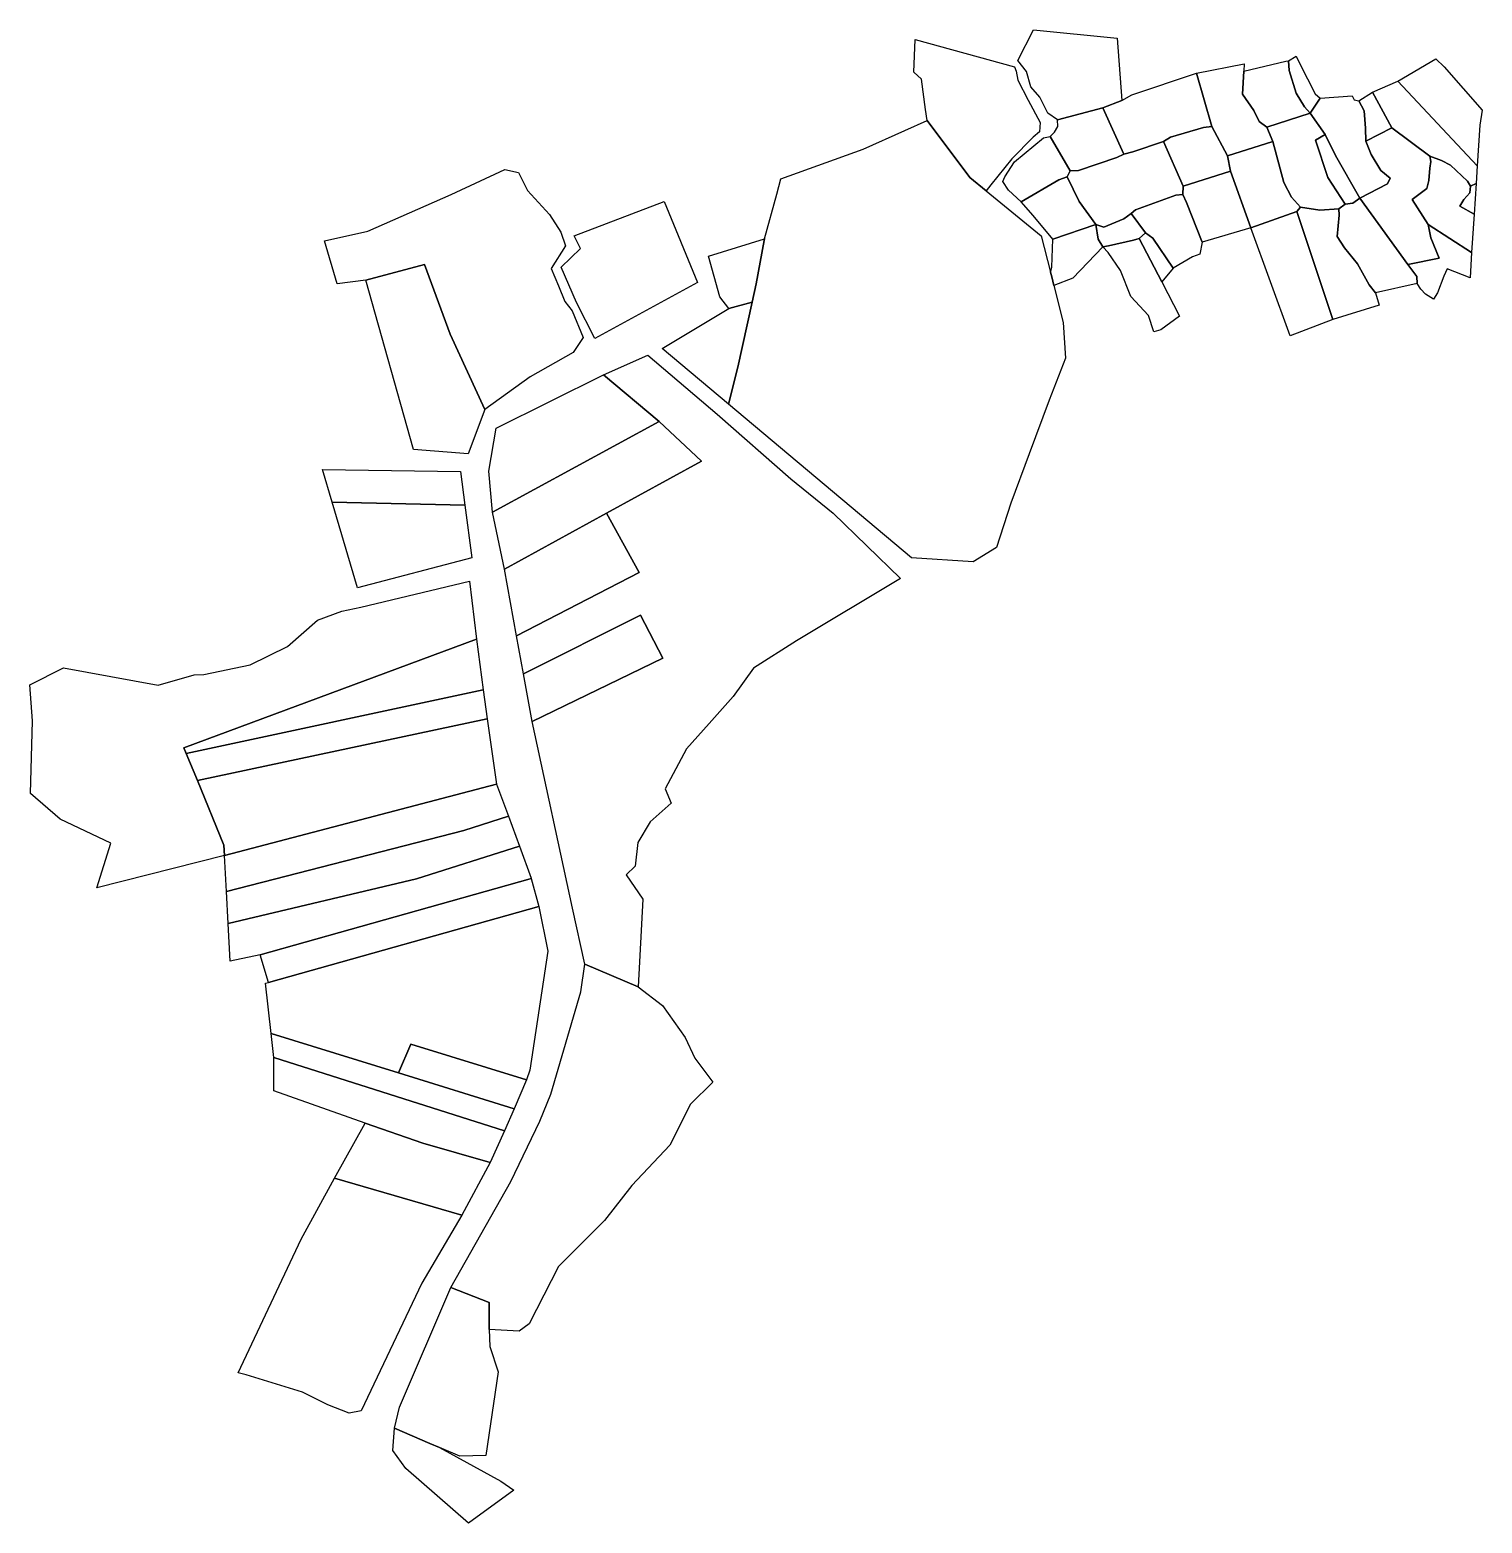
# Model space of a CAD drawing. Extents: x 551165 to 551465, y 1839244 to 1839553.
import ezdxf

# ---------------------------------------------------------------- set-up
doc = ezdxf.new("R2010")
doc.units = 0
doc.layers.add('Level 30', color=7, linetype='Continuous')

msp = doc.modelspace()

# ---------------------------------------------------------------- linework, layer by layer
at = {"layer": 'Level 30'}
for points in [[(551390.87, 1839538.28), (551386.95, 1839536.76), (551377.57, 1839534.32), (551375.57, 1839535.71), (551373.94, 1839538.97), (551372.08, 1839541.13), (551371.15, 1839544.26), (551369.41, 1839546.54), (551372.6, 1839552.89), (551389.87, 1839551.2)], [(551350.68, 1839534.14), (551350.33, 1839536.47), (551349.51, 1839542.69), (551347.93, 1839544.18), (551348.21, 1839550.92), (551368.72, 1839545.25), (551369.06, 1839544.35), (551369.38, 1839542.53), (551371.49, 1839538.36), (551374, 1839533.75), (551373.85, 1839531.82), (551372.58, 1839530.73), (551368.13, 1839526.24), (551363.8, 1839520.85), (551362.8521, 1839519.6427), (551359.48, 1839522.41)], [(551425.31, 1839546.5), (551425.42, 1839544.5), (551426.84, 1839539.81), (551428.61, 1839537.01), (551429.72, 1839535.68), (551420.79, 1839532.77), (551419.22, 1839533.99), (551418.1, 1839536.22), (551415.8, 1839539.59), (551416.06, 1839544.39), (551424.72, 1839546.43)], [(551425.31, 1839546.5), (551426.89, 1839547.44), (551427.59, 1839545.9), (551430.76, 1839539.66), (551431.83, 1839538.79), (551429.72, 1839535.68), (551428.61, 1839537.01), (551426.84, 1839539.81), (551425.42, 1839544.5)], [(551447.84, 1839542.32), (551455.68, 1839546.91), (551457.42, 1839545.23), (551465.26, 1839536.32), (551465.2624, 1839536.3173), (551464.77, 1839533.21), (551464.2355, 1839524.8048)], [(551400.91, 1839530.72), (551399.49, 1839529.86), (551393.16, 1839527.69), (551391.26, 1839527.2), (551386.95, 1839536.76), (551390.87, 1839538.28), (551392.92, 1839539.5), (551406.31, 1839543.96), (551409.43, 1839532.9), (551407.73, 1839532.74)], [(551422.02, 1839529.84), (551412.69, 1839526.85), (551409.43, 1839532.9), (551406.31, 1839543.96), (551416.11, 1839545.84), (551416.06, 1839544.39), (551415.8, 1839539.59), (551418.1, 1839536.22), (551419.22, 1839533.99), (551420.79, 1839532.77)], [(551464.2355, 1839524.8048), (551464.0019, 1839521.1309), (551464, 1839521.13), (551462.88, 1839520.58), (551462.25, 1839521.63), (551458.7, 1839524.96), (551456.89, 1839525.87), (551454.44, 1839526.8), (551446.65, 1839532.63), (551442.6, 1839540), (551447.84, 1839542.32)], [(551441.23, 1839529.91), (551442.38, 1839527.12), (551444.36, 1839523.85), (551446.29, 1839522.22), (551445.69, 1839521.09), (551439.99, 1839518.11), (551434.99, 1839526.94), (551432.84, 1839531.27), (551429.72, 1839535.68), (551431.83, 1839538.79), (551438.44, 1839539.29), (551438.83, 1839538.46), (551439.79, 1839538.21), (551440.91, 1839536.18), (551441.19, 1839532.6)], [(551442.6, 1839540), (551446.65, 1839532.63), (551441.23, 1839529.91), (551441.19, 1839532.6), (551440.91, 1839536.18), (551439.79, 1839538.21)], [(551376.8433, 1839500.0513), (551378.74, 1839492.4), (551379.26, 1839485.08), (551375.88, 1839476.38), (551371.73, 1839465.29), (551367.94, 1839455.11), (551365, 1839445.93), (551360.14, 1839443.01), (551347.39, 1839443.82), (551309.61, 1839475.55), (551311.55, 1839483.22), (551314.5206, 1839496.6502), (551315.35, 1839500.4), (551316.98, 1839509.35), (551317.075, 1839509.6985), (551319.5964, 1839518.9484), (551320.45, 1839522.08), (551337.41, 1839528.22), (551346.07, 1839532.11), (551350.68, 1839534.14), (551359.48, 1839522.41), (551362.8521, 1839519.6427), (551374.2, 1839510.33), (551376.1482, 1839502.813), (551376.39, 1839501.88)], [(551386.95, 1839536.76), (551391.26, 1839527.2), (551389.8, 1839526.52), (551381.88, 1839523.83), (551380.17, 1839523.77), (551376.06, 1839530.88), (551376.97, 1839531.76), (551377.67, 1839532.9), (551377.57, 1839534.32)], [(551432.84, 1839531.27), (551430.83, 1839530.11), (551433.41, 1839522.36), (551436.97, 1839516.86), (551435.64, 1839515.91), (551431.77, 1839515.61), (551427.78, 1839516.24), (551425.93, 1839518.34), (551424.3, 1839521.33), (551422.02, 1839529.84), (551420.79, 1839532.77), (551429.72, 1839535.68)], [(551412.69, 1839526.85), (551413.3, 1839523.72), (551403.52, 1839520.63), (551399.49, 1839529.86), (551400.91, 1839530.72), (551407.73, 1839532.74), (551409.43, 1839532.9)], [(551432.84, 1839531.27), (551434.99, 1839526.94), (551439.99, 1839518.11), (551438.59, 1839517.06), (551436.97, 1839516.86), (551433.41, 1839522.36), (551430.83, 1839530.11)], [(551456.4, 1839505.75), (551449.89, 1839504.42), (551439.99, 1839518.11), (551445.69, 1839521.09), (551446.29, 1839522.22), (551444.36, 1839523.85), (551442.38, 1839527.12), (551441.23, 1839529.91), (551446.65, 1839532.63), (551454.44, 1839526.8), (551454.68, 1839525.67), (551454.46, 1839524.34), (551454.25, 1839521.76), (551453.84, 1839520.1), (551450.81, 1839517.85), (551454.1, 1839512.7), (551454.65, 1839509.94)], [(551376.06, 1839530.88), (551380.17, 1839523.77), (551379.55, 1839522.5), (551377.84, 1839521.91), (551370.06, 1839517.34), (551367.44, 1839519.78), (551366.29, 1839521.53), (551366.68, 1839522.54), (551368.67, 1839525.62), (551374.65, 1839530.59)], [(551399.49, 1839529.86), (551403.52, 1839520.63), (551403.43, 1839518.9), (551401.98, 1839518.73), (551393.68, 1839515.74), (551392.78, 1839514.92), (551391.25, 1839513.85), (551387.16, 1839512.12), (551385.48, 1839512.66), (551382.04, 1839517.44), (551379.55, 1839522.5), (551380.17, 1839523.77), (551381.88, 1839523.83), (551389.8, 1839526.52), (551391.26, 1839527.2), (551393.16, 1839527.69)], [(551422.02, 1839529.84), (551424.3, 1839521.33), (551425.93, 1839518.34), (551427.78, 1839516.24), (551427.01, 1839515.36), (551417.5, 1839511.99), (551413.3, 1839523.72), (551412.69, 1839526.85)], [(551462.88, 1839520.58), (551462.73, 1839519.24), (551461.47, 1839517.85), (551460.69, 1839516.44), (551463.6, 1839514.84), (551463.6018, 1839514.839), (551463.0965, 1839506.8922), (551454.1, 1839512.7), (551450.81, 1839517.85), (551453.84, 1839520.1), (551454.25, 1839521.76), (551454.46, 1839524.34), (551454.68, 1839525.67), (551454.44, 1839526.8), (551456.89, 1839525.87), (551458.7, 1839524.96), (551462.25, 1839521.63)], [(551234.76, 1839501.19), (551228.8, 1839500.44), (551226.2, 1839509.3), (551235.18, 1839511.31), (551252.39, 1839518.86), (551263.43, 1839524.02), (551266.24, 1839523.43), (551268.11, 1839519.72), (551272.65, 1839514.77), (551274.99, 1839511.12), (551275.94, 1839508.26), (551272.99, 1839503.62), (551274.5, 1839500), (551275.86, 1839496.75), (551277.38, 1839494.87), (551279.59, 1839489.3), (551277.57, 1839486.25), (551268.64, 1839481.19), (551259.34, 1839474.46), (551252.14, 1839489.99), (551246.86, 1839504.4)], [(551379.55, 1839522.5), (551382.04, 1839517.44), (551385.48, 1839512.66), (551376.58, 1839509.62), (551372.53, 1839514.57), (551370.06, 1839517.34), (551377.84, 1839521.91)], [(551417.5, 1839511.99), (551407.46, 1839509), (551404.24, 1839517.21), (551403.43, 1839518.9), (551403.52, 1839520.63), (551413.3, 1839523.72)], [(551403.43, 1839518.9), (551404.24, 1839517.21), (551407.46, 1839509), (551406.95, 1839506.57), (551405.43, 1839506.01), (551401.46, 1839503.69), (551397.26, 1839509.85), (551395.75, 1839510.97), (551392.78, 1839514.92), (551393.68, 1839515.74), (551401.98, 1839518.73)], [(551462.88, 1839520.58), (551464, 1839521.13), (551464.0019, 1839521.1309), (551463.6018, 1839514.839), (551463.6, 1839514.84), (551460.69, 1839516.44), (551461.47, 1839517.85), (551462.73, 1839519.24)], [(551303.22, 1839500.69), (551282.01, 1839489.14), (551278.24, 1839496.53), (551275.07, 1839503.85), (551279.07, 1839507.73), (551277.79, 1839510.32), (551296.34, 1839517.44)], [(551443.23, 1839498.59), (551443.97, 1839495.99), (551434.45, 1839493.02), (551427.01, 1839515.36), (551427.78, 1839516.24), (551431.77, 1839515.61), (551435.64, 1839515.91), (551435.75, 1839514.58), (551435.31, 1839510.22), (551436.81, 1839507.87), (551439.52, 1839504.55), (551441.97, 1839500.19)], [(551449.89, 1839504.42), (551451.75, 1839501.93), (551451.86, 1839500.51), (551443.23, 1839498.59), (551441.97, 1839500.19), (551439.52, 1839504.55), (551436.81, 1839507.87), (551435.31, 1839510.22), (551435.75, 1839514.58), (551435.64, 1839515.91), (551436.97, 1839516.86), (551438.59, 1839517.06), (551439.99, 1839518.11)], [(551399.14, 1839500.85), (551402.79, 1839493.72), (551398.92, 1839490.95), (551397.44, 1839490.49), (551396.35, 1839493.91), (551392.71, 1839497.8), (551390.61, 1839503.16), (551388.01, 1839506.87), (551386.95, 1839508.07), (551380.76, 1839501.57), (551376.8433, 1839500.0513), (551376.39, 1839501.88), (551376.1482, 1839502.813), (551376.15, 1839502.82), (551376.41, 1839503.84), (551376.58, 1839509.62), (551385.48, 1839512.66), (551385.98, 1839509.64), (551386.97, 1839508.07), (551388.1, 1839508.24), (551393.3, 1839509.43), (551394.44, 1839509.81)], [(551395.75, 1839510.97), (551394.44, 1839509.81), (551393.3, 1839509.43), (551388.1, 1839508.24), (551386.97, 1839508.07), (551385.98, 1839509.64), (551385.48, 1839512.66), (551387.16, 1839512.12), (551391.25, 1839513.85), (551392.78, 1839514.92)], [(551427.01, 1839515.36), (551434.45, 1839493.02), (551425.61, 1839489.7), (551417.5, 1839511.99)], [(551454.1, 1839512.7), (551463.0965, 1839506.8922), (551462.7625, 1839501.639), (551458.06, 1839503.52), (551457.37, 1839501.97), (551456.07, 1839498.58), (551455.23, 1839497.24), (551453.56, 1839498.29), (551452.58, 1839499.34), (551451.86, 1839500.51), (551451.75, 1839501.93), (551449.89, 1839504.42), (551456.4, 1839505.75), (551454.65, 1839509.94)], [(551315.35, 1839500.4), (551314.5206, 1839496.6502), (551309.69, 1839495.33), (551307.84, 1839497.76), (551305.52, 1839506.15), (551317.075, 1839509.6985), (551316.98, 1839509.35)], [(551401.46, 1839503.69), (551399.14, 1839500.85), (551394.44, 1839509.81), (551395.75, 1839510.97), (551397.26, 1839509.85)], [(551234.76, 1839501.19), (551246.86, 1839504.4), (551252.14, 1839489.99), (551259.34, 1839474.46), (551255.87, 1839465.29), (551244.56, 1839466.21)], [(551309.69, 1839495.33), (551314.5206, 1839496.6502), (551311.55, 1839483.22), (551309.61, 1839475.55), (551295.9537, 1839487.0869), (551295.96, 1839487.09)], [(551283.84, 1839481.63), (551293, 1839485.65), (551307.31, 1839473.51), (551322.52, 1839460.1), (551331.28, 1839453.04), (551345.13, 1839439.54), (551323.66, 1839426.68), (551314.79, 1839421.02), (551310.57, 1839415.14), (551305.66, 1839409.6), (551300.96, 1839404.36), (551296.54, 1839396.09), (551297.82, 1839393.15), (551293.43, 1839389.25), (551290.94, 1839385.03), (551290.37, 1839380.13), (551288.51, 1839378.34), (551291.93, 1839373.26), (551290.95, 1839355.15), (551279.94, 1839359.85), (551277.42, 1839371.46), (551269.07, 1839410), (551296.07, 1839423.08), (551291.48, 1839431.96), (551267.3, 1839419.84), (551265.88, 1839427.71), (551291.2, 1839440.76), (551284.45, 1839453.02), (551304.07, 1839463.77), (551295.34, 1839472)], [(551283.84, 1839481.63), (551295.34, 1839472), (551260.92, 1839453.25), (551260.15, 1839461.72), (551261.63, 1839470.6)], [(551295.34, 1839472), (551304.07, 1839463.77), (551284.45, 1839453.02), (551263.4, 1839441.49), (551260.92, 1839453.25)], [(551227.78, 1839455.33), (551225.79, 1839462.04), (551254.29, 1839461.63), (551255.1998, 1839454.69)], [(551233.01, 1839437.58), (551227.78, 1839455.33), (551255.1998, 1839454.69), (551256.63, 1839443.78), (551256.6301, 1839443.779)], [(551284.45, 1839453.02), (551291.2, 1839440.76), (551265.88, 1839427.71), (551263.4, 1839441.49)], [(551197.18, 1839404.55), (551197.64, 1839403.42), (551199.96, 1839397.78), (551205.43, 1839384.48), (551205.5456, 1839382.3089), (551179.19, 1839375.6), (551182.08, 1839384.89), (551171.62, 1839389.79), (551165.49, 1839395.13), (551165.93, 1839410.15), (551165.36, 1839417.54), (551172.27, 1839421.12), (551191.87, 1839417.49), (551199.27, 1839419.64), (551201.31, 1839419.74), (551210.86, 1839421.72), (551218.57, 1839425.51), (551224.76, 1839430.94), (551229.8, 1839432.77), (551233.69, 1839433.65), (551256.14, 1839439), (551257.56, 1839427)], [(551267.3, 1839419.84), (551291.48, 1839431.96), (551296.07, 1839423.08), (551269.07, 1839410)], [(551258.98, 1839416.53), (551197.64, 1839403.42), (551197.18, 1839404.55), (551257.56, 1839427)], [(551259.79, 1839410.57), (551199.96, 1839397.78), (551197.64, 1839403.42), (551258.98, 1839416.53)], [(551205.55, 1839382.31), (551205.5456, 1839382.3089), (551205.43, 1839384.48), (551199.96, 1839397.78), (551259.79, 1839410.57), (551261.75, 1839397.03)], [(551254.96, 1839387.45), (551205.94, 1839374.9), (551205.5456, 1839382.3089), (551205.55, 1839382.31), (551261.75, 1839397.03), (551264.181, 1839390.4146)], [(551264.181, 1839390.4146), (551266.4503, 1839384.2392), (551245.19, 1839377.48), (551206.3, 1839368.24), (551205.94, 1839374.9), (551254.96, 1839387.45)], [(551268.7, 1839377.48), (551212.89, 1839361.81), (551206.72, 1839360.45), (551206.3, 1839368.24), (551245.19, 1839377.48), (551266.4503, 1839384.2392), (551268.89, 1839377.6), (551268.9066, 1839377.538)], [(551270.44, 1839371.8), (551214.6191, 1839356.0731), (551212.89, 1839361.81), (551268.7, 1839377.48), (551268.9066, 1839377.538)], [(551270.44, 1839371.8), (551272.34, 1839362.54), (551268.62, 1839337.96), (551267.89, 1839335.98), (551244.06, 1839343.36), (551241.48, 1839337.39), (551215.21, 1839345.53), (551214.04, 1839355.91), (551214.6191, 1839356.0731)], [(551290.95, 1839355.15), (551296.02, 1839351.32), (551300.71, 1839344.73), (551302.65, 1839340.41), (551306.4, 1839335.49), (551301.8, 1839330.93), (551297.52, 1839322.44), (551289.65, 1839314.14), (551284.01, 1839306.87), (551274.51, 1839297.4), (551268.49, 1839285.56), (551266.39, 1839284.03), (551260.2, 1839284.37), (551260.23, 1839289.97), (551252.26, 1839293.07), (551264.69, 1839314.96), (551270.64, 1839327.46), (551272.93, 1839333.03), (551279.12, 1839354.17), (551279.94, 1839359.85)], [(551241.48, 1839337.39), (551265.36, 1839329.99), (551263.38, 1839325.4), (551215.77, 1839340.56), (551215.21, 1839345.53)], [(551241.48, 1839337.39), (551244.06, 1839343.36), (551267.89, 1839335.98), (551265.36, 1839329.99)], [(551215.77, 1839340.56), (551263.38, 1839325.4), (551260.42, 1839318.87), (551246.48, 1839322.87), (551234.58, 1839327.03), (551215.77, 1839333.68)], [(551234.58, 1839327.03), (551246.48, 1839322.87), (551260.42, 1839318.87), (551254.55, 1839308.03), (551228.29, 1839315.64)], [(551228.29, 1839315.64), (551254.55, 1839308.03), (551246.29, 1839293.96), (551233.74, 1839267.61), (551231.32, 1839267.12), (551226.89, 1839268.85), (551221.65, 1839271.45), (551210.05, 1839275.04), (551208.38, 1839275.4), (551221.36, 1839303.08)], [(551260.2, 1839284.37), (551260.33, 1839280.86), (551262.09, 1839275.62), (551259.51, 1839258.34), (551254.12, 1839258.23), (551249.9551, 1839259.9727), (551247.93, 1839260.82), (551240.67, 1839263.98), (551241.69, 1839268.36), (551252.26, 1839293.07), (551260.23, 1839289.97)], [(551249.9551, 1839259.9727), (551262.65, 1839253.07), (551265.29, 1839251.17), (551255.91, 1839244.38), (551242.9675, 1839255.6735), (551240.3, 1839259.36), (551240.67, 1839263.98), (551247.93, 1839260.82)]]:
    msp.add_lwpolyline(points, close=True, dxfattribs=at)

doc.saveas('drawing.dxf')
